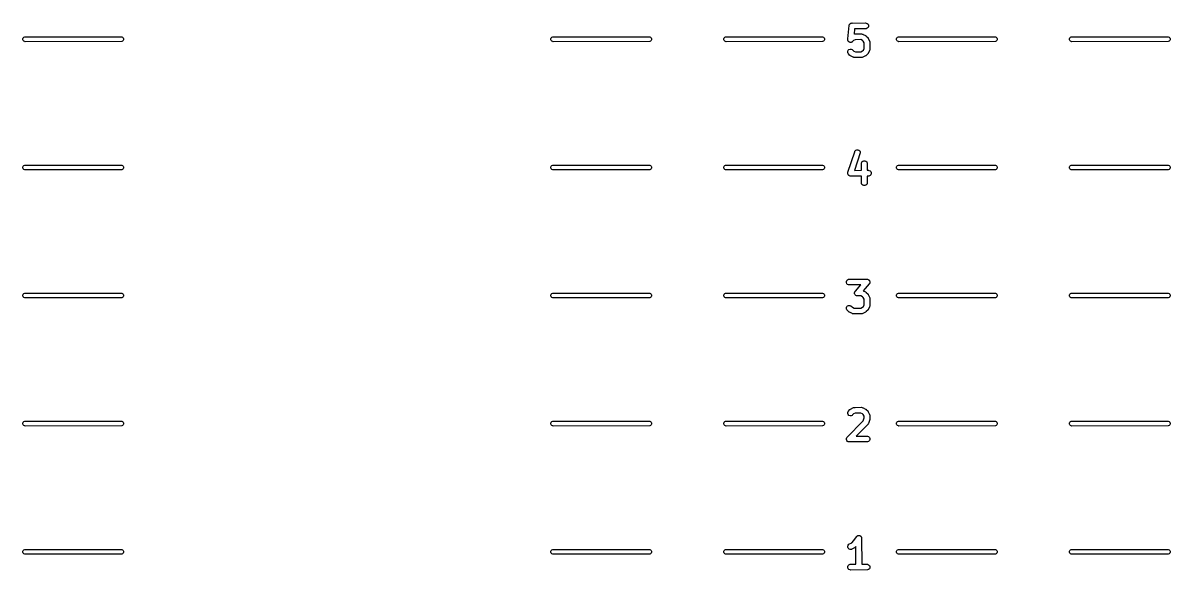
# Model space of a CAD drawing. Extents: x 85 to 208, y -126 to -64.
# Drawn here: x 148.4 to 208.1, y -126 to -97.5 of the extents above; entities that cross this region are included whole.
import ezdxf

# ---------------------------------------------------------------- set-up
doc = ezdxf.new("R2010")
doc.units = 0
doc.layers.add('BLACK', color=7, linetype='CONTINUOUS')

msp = doc.modelspace()

# ---------------------------------------------------------------- linework, layer by layer
at = {"layer": 'BLACK', "linetype": 'CONTINUOUS'}
for p, q in [((191.338596, -98.312826), (191.405254, -97.619233)), ((191.405254, -97.619233), (191.407392, -97.608568)), ((191.407392, -97.604894), (191.408819, -97.601448)), ((191.407392, -97.608568), (191.407392, -97.604894)), ((191.408819, -97.601448), (191.411034, -97.590401)), ((191.411034, -97.590401), (191.421398, -97.571079)), ((191.421398, -97.571079), (191.42979, -97.550822)), ((191.42979, -97.550822), (191.43513, -97.545481)), ((191.43513, -97.545481), (191.438701, -97.538826)), ((191.438701, -97.538826), (191.455668, -97.524943)), ((191.455668, -97.524943), (191.471174, -97.509438)), ((191.471174, -97.509438), (191.478153, -97.506546)), ((191.478153, -97.506546), (191.483998, -97.501765)), ((191.483998, -97.501765), (191.504983, -97.495433)), ((191.504983, -97.495433), (191.525246, -97.48704)), ((191.525246, -97.48704), (191.532899, -97.48701)), ((191.532899, -97.48701), (191.54003, -97.484859)), ((191.54003, -97.484859), (191.560476, -97.486903)), ((191.560476, -97.486903), (192.268796, -97.484158)), ((191.688052, -97.78364), (191.66143, -98.060651)), ((192.29806, -97.781276), (191.688052, -97.78364)), ((192.268796, -97.484158), (192.29806, -97.48704)), ((192.29806, -97.48704), (192.352132, -97.509438)), ((192.352132, -97.758878), (192.29806, -97.781276)), ((192.352132, -97.509438), (192.393516, -97.550822)), ((192.393516, -97.717494), (192.352132, -97.758878)), ((192.393516, -97.550822), (192.415914, -97.604894)), ((192.415914, -97.663422), (192.393516, -97.717494)), ((192.415914, -97.604894), (192.415914, -97.663422)), ((148.377402, -98.308944), (148.396066, -98.263884)), ((148.377402, -98.357716), (148.377402, -98.308944)), ((148.396066, -98.402776), (148.377402, -98.357716)), ((148.396066, -98.263884), (148.430554, -98.229396)), ((148.430554, -98.437264), (148.396066, -98.402776)), ((148.430554, -98.229396), (148.475614, -98.210732)), ((148.475614, -98.455928), (148.430554, -98.437264)), ((148.475614, -98.210732), (153.5, -98.20833)), ((148.5, -98.45833), (148.475614, -98.455928)), ((153.524386, -98.455928), (148.5, -98.45833)), ((153.5, -98.20833), (153.524386, -98.210732)), ((153.524386, -98.210732), (153.569446, -98.229396)), ((153.569446, -98.437264), (153.524386, -98.455928)), ((153.569446, -98.229396), (153.603934, -98.263884)), ((153.603934, -98.402776), (153.569446, -98.437264)), ((153.603934, -98.263884), (153.622598, -98.308944)), ((153.622598, -98.357716), (153.603934, -98.402776)), ((153.622598, -98.308944), (153.622598, -98.357716)), ((175.877402, -98.308944), (175.896066, -98.263884)), ((175.877402, -98.357716), (175.877402, -98.308944)), ((175.896066, -98.402776), (175.877402, -98.357716)), ((175.896066, -98.263884), (175.930554, -98.229396)), ((175.930554, -98.437264), (175.896066, -98.402776)), ((175.930554, -98.229396), (175.975614, -98.210732)), ((175.975614, -98.455928), (175.930554, -98.437264)), ((175.975614, -98.210732), (181, -98.20833)), ((176, -98.45833), (175.975614, -98.455928)), ((181.024386, -98.455928), (176, -98.45833)), ((181, -98.20833), (181.024386, -98.210732)), ((181.024386, -98.210732), (181.069446, -98.229396)), ((181.069446, -98.437264), (181.024386, -98.455928)), ((181.069446, -98.229396), (181.103934, -98.263884)), ((181.103934, -98.402776), (181.069446, -98.437264)), ((181.103934, -98.263884), (181.122598, -98.308944)), ((181.122598, -98.357716), (181.103934, -98.402776)), ((181.122598, -98.308944), (181.122598, -98.357716)), ((184.877402, -98.308944), (184.896066, -98.263884)), ((184.877402, -98.357716), (184.877402, -98.308944)), ((184.896066, -98.402776), (184.877402, -98.357716)), ((184.896066, -98.263884), (184.930554, -98.229396)), ((184.930554, -98.437264), (184.896066, -98.402776)), ((184.930554, -98.229396), (184.975614, -98.210732)), ((184.975614, -98.455928), (184.930554, -98.437264)), ((184.975614, -98.210732), (190, -98.20833)), ((185, -98.45833), (184.975614, -98.455928)), ((190.024386, -98.455928), (185, -98.45833)), ((190, -98.20833), (190.024386, -98.210732)), ((190.024386, -98.210732), (190.069446, -98.229396)), ((190.069446, -98.437264), (190.024386, -98.455928)), ((190.069446, -98.229396), (190.103934, -98.263884)), ((190.103934, -98.402776), (190.069446, -98.437264)), ((190.103934, -98.263884), (190.122598, -98.308944)), ((190.122598, -98.357716), (190.103934, -98.402776)), ((190.122598, -98.308944), (190.122598, -98.357716)), ((191.333782, -98.362924), (191.335964, -98.340219)), ((191.335964, -98.370155), (191.333782, -98.362924)), ((191.335964, -98.319182), (191.338596, -98.312826)), ((191.335964, -98.340219), (191.335964, -98.319182)), ((191.335964, -98.377708), (191.335964, -98.370155)), ((191.344355, -98.397967), (191.335964, -98.377708)), ((191.350689, -98.418956), (191.344355, -98.397967)), ((191.35547, -98.4248), (191.350689, -98.418956)), ((191.358362, -98.43178), (191.35547, -98.4248)), ((191.373866, -98.447283), (191.358362, -98.43178)), ((191.38775, -98.464253), (191.373866, -98.447283)), ((191.394406, -98.467824), (191.38775, -98.464253)), ((191.399748, -98.473165), (191.394406, -98.467824)), ((191.420002, -98.481554), (191.399748, -98.473165)), ((191.439325, -98.49192), (191.420002, -98.481554)), ((191.446842, -98.492671), (191.439325, -98.49192)), ((191.45382, -98.495562), (191.446842, -98.492671)), ((191.475743, -98.495562), (191.45382, -98.495562)), ((191.497562, -98.497744), (191.475743, -98.495562)), ((191.504793, -98.495562), (191.497562, -98.497744)), ((191.512346, -98.495562), (191.504793, -98.495562)), ((191.532605, -98.48717), (191.512346, -98.495562)), ((191.553594, -98.480837), (191.532605, -98.48717)), ((191.559438, -98.476055), (191.553594, -98.480837)), ((191.566418, -98.473164), (191.559438, -98.476055)), ((191.589149, -98.454509), (191.566418, -98.473164)), ((191.639497, -98.401882), (191.589149, -98.454509)), ((191.729119, -98.35535), (191.639497, -98.401882)), ((191.66143, -98.060651), (191.663125, -98.060531)), ((191.663125, -98.060531), (191.668104, -98.058469)), ((191.668104, -98.058469), (191.694968, -98.058268)), ((191.694968, -98.058268), (191.716131, -98.056765)), ((191.716131, -98.056765), (191.720079, -98.058081)), ((191.720079, -98.058081), (192.05451, -98.055587)), ((192.015415, -98.353214), (191.729119, -98.35535)), ((192.105264, -98.396439), (192.015415, -98.353214)), ((192.05451, -98.055587), (192.083774, -98.058469)), ((192.083774, -98.058469), (192.088752, -98.060531)), ((192.088752, -98.060531), (192.094128, -98.060913)), ((192.094128, -98.060913), (192.121724, -98.074189)), ((192.143927, -98.433428), (192.105264, -98.396439)), ((192.121724, -98.074189), (192.137846, -98.080867)), ((192.137846, -98.080867), (192.139922, -98.082943)), ((192.139922, -98.082943), (192.26445, -98.142851)), ((192.190461, -98.523054), (192.143927, -98.433428)), ((192.192597, -98.809348), (192.190461, -98.523054)), ((192.26445, -98.142851), (192.277044, -98.150779)), ((192.277044, -98.150779), (192.280704, -98.152295)), ((192.280704, -98.152295), (192.283111, -98.154598)), ((192.283111, -98.154598), (192.289335, -98.158516)), ((192.289335, -98.158516), (192.29971, -98.170479)), ((192.29971, -98.170479), (192.374863, -98.242379)), ((192.374863, -98.242379), (192.384301, -98.253879)), ((192.384301, -98.253879), (192.387295, -98.256476)), ((192.387295, -98.256476), (192.388781, -98.259338)), ((192.388781, -98.259338), (192.393517, -98.265109)), ((192.393517, -98.265109), (192.400378, -98.281674)), ((192.400378, -98.281674), (192.474389, -98.424218)), ((192.474389, -98.424218), (192.484898, -98.451682)), ((192.484898, -98.451682), (192.485279, -98.457056)), ((192.485279, -98.457056), (192.487343, -98.462037)), ((192.487343, -98.462037), (192.487543, -98.488904)), ((192.487543, -98.488904), (192.489047, -98.510062)), ((192.489047, -98.510062), (192.48773, -98.514011)), ((192.48773, -98.514011), (192.490225, -98.848444)), ((193.877402, -98.308944), (193.896066, -98.263884)), ((193.877402, -98.357716), (193.877402, -98.308944)), ((193.896066, -98.402776), (193.877402, -98.357716)), ((193.896066, -98.263884), (193.930554, -98.229396)), ((193.930554, -98.437264), (193.896066, -98.402776)), ((193.930554, -98.229396), (193.975614, -98.210732)), ((193.975614, -98.455928), (193.930554, -98.437264)), ((193.975614, -98.210732), (199, -98.20833)), ((194, -98.45833), (193.975614, -98.455928)), ((199.024386, -98.455928), (194, -98.45833)), ((199, -98.20833), (199.024386, -98.210732)), ((199.024386, -98.210732), (199.069446, -98.229396)), ((199.069446, -98.437264), (199.024386, -98.455928)), ((199.069446, -98.229396), (199.103934, -98.263884)), ((199.103934, -98.402776), (199.069446, -98.437264)), ((199.103934, -98.263884), (199.122598, -98.308944)), ((199.122598, -98.357716), (199.103934, -98.402776)), ((199.122598, -98.308944), (199.122598, -98.357716)), ((202.877402, -98.308944), (202.896066, -98.263884)), ((202.877402, -98.357716), (202.877402, -98.308944)), ((202.896066, -98.402776), (202.877402, -98.357716)), ((202.896066, -98.263884), (202.930554, -98.229396)), ((202.930554, -98.437264), (202.896066, -98.402776)), ((202.930554, -98.229396), (202.975614, -98.210732)), ((202.975614, -98.455928), (202.930554, -98.437264)), ((202.975614, -98.210732), (208, -98.20833)), ((203, -98.45833), (202.975614, -98.455928)), ((208.024386, -98.455928), (203, -98.45833)), ((208, -98.20833), (208.024386, -98.210732)), ((208.024386, -98.210732), (208.069446, -98.229396)), ((208.069446, -98.437264), (208.024386, -98.455928)), ((208.069446, -98.229396), (208.103934, -98.263884)), ((208.103934, -98.402776), (208.069446, -98.437264)), ((208.103934, -98.263884), (208.122598, -98.308944)), ((208.122598, -98.357716), (208.103934, -98.402776)), ((208.122598, -98.308944), (208.122598, -98.357716)), ((191.335964, -98.962037), (191.358362, -98.907965)), ((191.335964, -99.020563), (191.335964, -98.962037)), ((191.358361, -99.074635), (191.335964, -99.020563)), ((191.377015, -99.097366), (191.358361, -99.074635)), ((191.358362, -98.907965), (191.399748, -98.86658)), ((191.452163, -99.169262), (191.377015, -99.097366)), ((191.399748, -98.86658), (191.45382, -98.844183)), ((191.462543, -99.18123), (191.452163, -99.169262)), ((191.45382, -98.844183), (191.512346, -98.844183)), ((191.512346, -98.844183), (191.566418, -98.866581)), ((191.566418, -98.866581), (191.646612, -98.943305)), ((191.646612, -98.943305), (191.736463, -98.98653)), ((191.736463, -98.98653), (192.022756, -98.984394)), ((192.022756, -98.984394), (192.112383, -98.93786)), ((192.112383, -98.93786), (192.149372, -98.899197)), ((192.149372, -98.899197), (192.192597, -98.809348)), ((192.303435, -99.168795), (192.291929, -99.178237)), ((192.37533, -99.093645), (192.303435, -99.168795)), ((192.387295, -99.083269), (192.37533, -99.093645)), ((192.391213, -99.077043), (192.387295, -99.083269)), ((192.393517, -99.074636), (192.391213, -99.077043)), ((192.395032, -99.070976), (192.393517, -99.074636)), ((192.40296, -99.058383), (192.395032, -99.070976)), ((192.462866, -98.933858), (192.40296, -99.058383)), ((192.464945, -98.93178), (192.462866, -98.933858)), ((192.471626, -98.915648), (192.464945, -98.93178)), ((192.484898, -98.888063), (192.471626, -98.915648)), ((192.485279, -98.882688), (192.484898, -98.888063)), ((192.487343, -98.877708), (192.485279, -98.882688)), ((192.490225, -98.848444), (192.487343, -98.877708)), ((191.468768, -99.185148), (191.462543, -99.18123)), ((191.471174, -99.18745), (191.468768, -99.185148)), ((191.474832, -99.188965), (191.471174, -99.18745)), ((191.487429, -99.196894), (191.474832, -99.188965)), ((191.611954, -99.2568), (191.487429, -99.196894)), ((191.614032, -99.258878), (191.611954, -99.2568)), ((191.630154, -99.265556), (191.614032, -99.258878)), ((191.65775, -99.278832), (191.630154, -99.265556)), ((191.663125, -99.279213), (191.65775, -99.278832)), ((191.668104, -99.281276), (191.663125, -99.279213)), ((191.697368, -99.284158), (191.668104, -99.281276)), ((192.031799, -99.281663), (191.697368, -99.284158)), ((192.035748, -99.28298), (192.031799, -99.281663)), ((192.05691, -99.281476), (192.035748, -99.28298)), ((192.083774, -99.281276), (192.05691, -99.281476)), ((192.088752, -99.279213), (192.083774, -99.281276)), ((192.094128, -99.278832), (192.088752, -99.279213)), ((192.121591, -99.268322), (192.094128, -99.278832)), ((192.264131, -99.194314), (192.121591, -99.268322)), ((192.280704, -99.18745), (192.264131, -99.194314)), ((192.286474, -99.182714), (192.280704, -99.18745)), ((192.289335, -99.181229), (192.286474, -99.182714)), ((192.291929, -99.178237), (192.289335, -99.181229)), ((191.344718, -105.250425), (191.697922, -104.181962)), ((191.989047, -104.248157), (191.689932, -105.152995)), ((191.697922, -104.181962), (191.709911, -104.155111)), ((191.709911, -104.155111), (191.748258, -104.110897)), ((191.748258, -104.110897), (191.800605, -104.084723)), ((191.800605, -104.084723), (191.858985, -104.080574)), ((191.858985, -104.080574), (191.91451, -104.099082)), ((191.91451, -104.099082), (191.958724, -104.13743)), ((191.958724, -104.13743), (191.984898, -104.189777)), ((191.984898, -104.189777), (191.989047, -104.248157)), ((148.377402, -104.97561), (148.396066, -104.93055)), ((148.377402, -105.024382), (148.377402, -104.97561)), ((148.396066, -105.069442), (148.377402, -105.024382)), ((148.396066, -104.93055), (148.430554, -104.896062)), ((148.430554, -105.10393), (148.396066, -105.069442)), ((148.430554, -104.896062), (148.475614, -104.877398)), ((148.475614, -105.122594), (148.430554, -105.10393)), ((148.475614, -104.877398), (153.5, -104.874996)), ((148.5, -105.124996), (148.475614, -105.122594)), ((153.524386, -105.122594), (148.5, -105.124996)), ((153.5, -104.874996), (153.524386, -104.877398)), ((153.524386, -104.877398), (153.569446, -104.896062)), ((153.569446, -105.10393), (153.524386, -105.122594)), ((153.569446, -104.896062), (153.603934, -104.93055)), ((153.603934, -105.069442), (153.569446, -105.10393)), ((153.603934, -104.93055), (153.622598, -104.97561)), ((153.622598, -105.024382), (153.603934, -105.069442)), ((153.622598, -104.97561), (153.622598, -105.024382)), ((175.877402, -104.97561), (175.896066, -104.93055)), ((175.877402, -105.024382), (175.877402, -104.97561)), ((175.896066, -105.069442), (175.877402, -105.024382)), ((175.896066, -104.93055), (175.930554, -104.896062)), ((175.930554, -105.10393), (175.896066, -105.069442)), ((175.930554, -104.896062), (175.975614, -104.877398)), ((175.975614, -105.122594), (175.930554, -105.10393)), ((175.975614, -104.877398), (181, -104.874996)), ((176, -105.124996), (175.975614, -105.122594)), ((181.024386, -105.122594), (176, -105.124996)), ((181, -104.874996), (181.024386, -104.877398)), ((181.024386, -104.877398), (181.069446, -104.896062)), ((181.069446, -105.10393), (181.024386, -105.122594)), ((181.069446, -104.896062), (181.103934, -104.93055)), ((181.103934, -105.069442), (181.069446, -105.10393)), ((181.103934, -104.93055), (181.122598, -104.97561)), ((181.122598, -105.024382), (181.103934, -105.069442)), ((181.122598, -104.97561), (181.122598, -105.024382)), ((184.877402, -104.97561), (184.896066, -104.93055)), ((184.877402, -105.024382), (184.877402, -104.97561)), ((184.896066, -105.069442), (184.877402, -105.024382)), ((184.896066, -104.93055), (184.930554, -104.896062)), ((184.930554, -105.10393), (184.896066, -105.069442)), ((184.930554, -104.896062), (184.975614, -104.877398)), ((184.975614, -105.122594), (184.930554, -105.10393)), ((184.975614, -104.877398), (190, -104.874996)), ((185, -105.124996), (184.975614, -105.122594)), ((190.024386, -105.122594), (185, -105.124996)), ((190, -104.874996), (190.024386, -104.877398)), ((190.024386, -104.877398), (190.069446, -104.896062)), ((190.069446, -105.10393), (190.024386, -105.122594)), ((190.069446, -104.896062), (190.103934, -104.93055)), ((190.103934, -105.069442), (190.069446, -105.10393)), ((190.103934, -104.93055), (190.122598, -104.97561)), ((190.122598, -105.024382), (190.103934, -105.069442)), ((190.122598, -104.97561), (190.122598, -105.024382)), ((192.047368, -104.800824), (192.05025, -104.77156)), ((192.048351, -105.151917), (192.047368, -104.800824)), ((192.05025, -104.77156), (192.072648, -104.717488)), ((192.072648, -104.717488), (192.114032, -104.676104)), ((192.114032, -104.676104), (192.168104, -104.653706)), ((192.168104, -104.653706), (192.226632, -104.653706)), ((192.226632, -104.653706), (192.280704, -104.676104)), ((192.280704, -104.676104), (192.322088, -104.717488)), ((192.322088, -104.717488), (192.344486, -104.77156)), ((192.344486, -104.77156), (192.345548, -105.151022)), ((192.345548, -105.151022), (192.411653, -105.150824)), ((192.411653, -105.150824), (192.440917, -105.153706)), ((193.877402, -104.97561), (193.896066, -104.93055)), ((193.877402, -105.024382), (193.877402, -104.97561)), ((193.896066, -105.069442), (193.877402, -105.024382)), ((193.896066, -104.93055), (193.930554, -104.896062)), ((193.930554, -105.10393), (193.896066, -105.069442)), ((193.930554, -104.896062), (193.975614, -104.877398)), ((193.975614, -105.122594), (193.930554, -105.10393)), ((193.975614, -104.877398), (199, -104.874996)), ((194, -105.124996), (193.975614, -105.122594)), ((199.024386, -105.122594), (194, -105.124996)), ((199, -104.874996), (199.024386, -104.877398)), ((199.024386, -104.877398), (199.069446, -104.896062)), ((199.069446, -105.10393), (199.024386, -105.122594)), ((199.069446, -104.896062), (199.103934, -104.93055)), ((199.103934, -105.069442), (199.069446, -105.10393)), ((199.103934, -104.93055), (199.122598, -104.97561)), ((199.122598, -105.024382), (199.103934, -105.069442)), ((199.122598, -104.97561), (199.122598, -105.024382)), ((202.877402, -104.97561), (202.896066, -104.93055)), ((202.877402, -105.024382), (202.877402, -104.97561)), ((202.896066, -105.069442), (202.877402, -105.024382)), ((202.896066, -104.93055), (202.930554, -104.896062)), ((202.930554, -105.10393), (202.896066, -105.069442)), ((202.930554, -104.896062), (202.975614, -104.877398)), ((202.975614, -105.122594), (202.930554, -105.10393)), ((202.975614, -104.877398), (208, -104.874996)), ((203, -105.124996), (202.975614, -105.122594)), ((208.024386, -105.122594), (203, -105.124996)), ((208, -104.874996), (208.024386, -104.877398)), ((208.024386, -104.877398), (208.069446, -104.896062)), ((208.069446, -105.10393), (208.024386, -105.122594)), ((208.069446, -104.896062), (208.103934, -104.93055)), ((208.103934, -105.069442), (208.069446, -105.10393)), ((208.103934, -104.93055), (208.122598, -104.97561)), ((208.122598, -105.024382), (208.103934, -105.069442)), ((208.122598, -104.97561), (208.122598, -105.024382)), ((191.33426, -105.282063), (191.335964, -105.276908)), ((191.335964, -105.30604), (191.33426, -105.282063)), ((191.335964, -105.27156), (191.344718, -105.250425)), ((191.335964, -105.276908), (191.335964, -105.27156)), ((191.335964, -105.330088), (191.335964, -105.30604)), ((191.338026, -105.335068), (191.335964, -105.330088)), ((191.338409, -105.340444), (191.338026, -105.335068)), ((191.349161, -105.361948), (191.338409, -105.340444)), ((191.358362, -105.38416), (191.349161, -105.361948)), ((191.362172, -105.38797), (191.358362, -105.38416)), ((191.364583, -105.392791), (191.362172, -105.38797)), ((191.382744, -105.408542), (191.364583, -105.392791)), ((191.399746, -105.425544), (191.382744, -105.408542)), ((191.404725, -105.427606), (191.399746, -105.425544)), ((191.408797, -105.431138), (191.404725, -105.427606)), ((191.431603, -105.43874), (191.408797, -105.431138)), ((191.453818, -105.447942), (191.431603, -105.43874)), ((191.461469, -105.448695), (191.453818, -105.447942)), ((191.464321, -105.449646), (191.461469, -105.448695)), ((191.46827, -105.449365), (191.464321, -105.449646)), ((191.483082, -105.450824), (191.46827, -105.449365)), ((192.049183, -105.44912), (191.483082, -105.450824)), ((191.689932, -105.152995), (192.048351, -105.151917)), ((192.05025, -105.830088), (192.049183, -105.44912)), ((192.440917, -105.447942), (192.34638, -105.448226)), ((192.34638, -105.448226), (192.347368, -105.800824)), ((192.440917, -105.153706), (192.494989, -105.176104)), ((192.494989, -105.425544), (192.440917, -105.447942)), ((192.494989, -105.176104), (192.536373, -105.217488)), ((192.536373, -105.38416), (192.494989, -105.425544)), ((192.536373, -105.217488), (192.558771, -105.27156)), ((192.558771, -105.330088), (192.536373, -105.38416)), ((192.558771, -105.27156), (192.558771, -105.330088)), ((192.072648, -105.88416), (192.05025, -105.830088)), ((192.114032, -105.925544), (192.072648, -105.88416)), ((192.168104, -105.947942), (192.114032, -105.925544)), ((192.226632, -105.947942), (192.168104, -105.947942)), ((192.280704, -105.925544), (192.226632, -105.947942)), ((192.322088, -105.88416), (192.280704, -105.925544)), ((192.344486, -105.830088), (192.322088, -105.88416)), ((192.347368, -105.800824), (192.344486, -105.830088)), ((191.264535, -110.938226), (191.286933, -110.884154)), ((191.264535, -110.996754), (191.264535, -110.938226)), ((191.286933, -111.050826), (191.264535, -110.996754)), ((191.286933, -110.884154), (191.328317, -110.84277)), ((191.328317, -111.09221), (191.286933, -111.050826)), ((191.328317, -110.84277), (191.382389, -110.820372)), ((191.382389, -111.114608), (191.328317, -111.09221)), ((191.382389, -110.820372), (192.340225, -110.81749)), ((191.411653, -111.11749), (191.382389, -111.114608)), ((192.012831, -111.115681), (191.411653, -111.11749)), ((191.731476, -111.439611), (192.012831, -111.115681)), ((192.44898, -111.06679), (192.143806, -111.418144)), ((192.340225, -110.81749), (192.355702, -110.819014)), ((192.355702, -110.819014), (192.359637, -110.818752)), ((192.359637, -110.818752), (192.362347, -110.819668)), ((192.362347, -110.819668), (192.369489, -110.820372)), ((192.369489, -110.820372), (192.392003, -110.829698)), ((192.392003, -110.829698), (192.415079, -110.837502)), ((192.415079, -110.837502), (192.418886, -110.840833)), ((192.418886, -110.840833), (192.423561, -110.84277)), ((192.423561, -110.84277), (192.44079, -110.859999)), ((192.44079, -110.859999), (192.459126, -110.876043)), ((192.464945, -111.050826), (192.44898, -111.06679)), ((192.459126, -110.876043), (192.461368, -110.880577)), ((192.461368, -110.880577), (192.464945, -110.884154)), ((192.464945, -110.884154), (192.474271, -110.90667)), ((192.466858, -111.046207), (192.464945, -111.050826)), ((192.470213, -111.042345), (192.466858, -111.046207)), ((192.478018, -111.019265), (192.470213, -111.042345)), ((192.474271, -110.90667), (192.48507, -110.928506)), ((192.487343, -110.996754), (192.478018, -111.019265)), ((192.48507, -110.928506), (192.485406, -110.93355)), ((192.485406, -110.93355), (192.487343, -110.938226)), ((192.487343, -110.938226), (192.487343, -110.962601)), ((192.487343, -110.962601), (192.488963, -110.986902)), ((192.488963, -110.986902), (192.487343, -110.991692)), ((192.487343, -110.991692), (192.487343, -110.996754)), ((148.377402, -111.642276), (148.396066, -111.597216)), ((148.377402, -111.691048), (148.377402, -111.642276)), ((148.396066, -111.736108), (148.377402, -111.691048)), ((148.396066, -111.597216), (148.430554, -111.562728)), ((148.430554, -111.562728), (148.475614, -111.544064)), ((148.475614, -111.544064), (153.5, -111.541662)), ((153.5, -111.541662), (153.524386, -111.544064)), ((153.524386, -111.544064), (153.569446, -111.562728)), ((153.569446, -111.562728), (153.603934, -111.597216)), ((153.603934, -111.597216), (153.622598, -111.642276)), ((153.622598, -111.691048), (153.603934, -111.736108)), ((153.622598, -111.642276), (153.622598, -111.691048)), ((175.877402, -111.642276), (175.896066, -111.597216)), ((175.877402, -111.691048), (175.877402, -111.642276)), ((175.896066, -111.736108), (175.877402, -111.691048)), ((175.896066, -111.597216), (175.930554, -111.562728)), ((175.930554, -111.562728), (175.975614, -111.544064)), ((175.975614, -111.544064), (181, -111.541662)), ((181, -111.541662), (181.024386, -111.544064)), ((181.024386, -111.544064), (181.069446, -111.562728)), ((181.069446, -111.562728), (181.103934, -111.597216)), ((181.103934, -111.597216), (181.122598, -111.642276)), ((181.122598, -111.691048), (181.103934, -111.736108)), ((181.122598, -111.642276), (181.122598, -111.691048)), ((184.877402, -111.642276), (184.896066, -111.597216)), ((184.877402, -111.691048), (184.877402, -111.642276)), ((184.896066, -111.736108), (184.877402, -111.691048)), ((184.896066, -111.597216), (184.930554, -111.562728)), ((184.930554, -111.562728), (184.975614, -111.544064)), ((184.975614, -111.544064), (190, -111.541662)), ((190, -111.541662), (190.024386, -111.544064)), ((190.024386, -111.544064), (190.069446, -111.562728)), ((190.069446, -111.562728), (190.103934, -111.597216)), ((190.103934, -111.597216), (190.122598, -111.642276)), ((190.122598, -111.691048), (190.103934, -111.736108)), ((190.122598, -111.642276), (190.122598, -111.691048)), ((191.691486, -111.519507), (191.693107, -111.514714)), ((191.693107, -111.543816), (191.691486, -111.519507)), ((191.693107, -111.509655), (191.70243, -111.487146)), ((191.693107, -111.514714), (191.693107, -111.509655)), ((191.693107, -111.568183), (191.693107, -111.543816)), ((191.695043, -111.572858), (191.693107, -111.568183)), ((191.69538, -111.577903), (191.695043, -111.572858)), ((191.706178, -111.599738), (191.69538, -111.577903)), ((191.70243, -111.487146), (191.710237, -111.464065)), ((191.715505, -111.622255), (191.706178, -111.599738)), ((191.710237, -111.464065), (191.713591, -111.460203)), ((191.713591, -111.460203), (191.715505, -111.455583)), ((191.715505, -111.455583), (191.731476, -111.439611)), ((191.719081, -111.625831), (191.715505, -111.622255)), ((191.721324, -111.630366), (191.719081, -111.625831)), ((191.739659, -111.646409), (191.721324, -111.630366)), ((191.756889, -111.663639), (191.739659, -111.646409)), ((191.761563, -111.665575), (191.756889, -111.663639)), ((191.765371, -111.668907), (191.761563, -111.665575)), ((191.788452, -111.676713), (191.765371, -111.668907)), ((191.810961, -111.686037), (191.788452, -111.676713)), ((191.818098, -111.686739), (191.810961, -111.686037)), ((191.820813, -111.687658), (191.818098, -111.686739)), ((191.824752, -111.687395), (191.820813, -111.687658)), ((191.840225, -111.688919), (191.824752, -111.687395)), ((192.016022, -111.686838), (191.840225, -111.688919)), ((192.105264, -111.729771), (192.016022, -111.686838)), ((192.143806, -111.418144), (192.26445, -111.476183)), ((192.26445, -111.476183), (192.277044, -111.484111)), ((192.277044, -111.484111), (192.280704, -111.485627)), ((192.280704, -111.485627), (192.283111, -111.48793)), ((192.283111, -111.48793), (192.289335, -111.491848)), ((192.289335, -111.491848), (192.29971, -111.503811)), ((192.29971, -111.503811), (192.374863, -111.575711)), ((192.374863, -111.575711), (192.384301, -111.587211)), ((192.384301, -111.587211), (192.387295, -111.589808)), ((192.387295, -111.589808), (192.388781, -111.59267)), ((192.388781, -111.59267), (192.393517, -111.598441)), ((192.393517, -111.598441), (192.400378, -111.615006)), ((192.400378, -111.615006), (192.474389, -111.75755)), ((193.877402, -111.642276), (193.896066, -111.597216)), ((193.877402, -111.691048), (193.877402, -111.642276)), ((193.896066, -111.736108), (193.877402, -111.691048)), ((193.896066, -111.597216), (193.930554, -111.562728)), ((193.930554, -111.562728), (193.975614, -111.544064)), ((193.975614, -111.544064), (199, -111.541662)), ((199, -111.541662), (199.024386, -111.544064)), ((199.024386, -111.544064), (199.069446, -111.562728)), ((199.069446, -111.562728), (199.103934, -111.597216)), ((199.103934, -111.597216), (199.122598, -111.642276)), ((199.122598, -111.691048), (199.103934, -111.736108)), ((199.122598, -111.642276), (199.122598, -111.691048)), ((202.877402, -111.642276), (202.896066, -111.597216)), ((202.877402, -111.691048), (202.877402, -111.642276)), ((202.896066, -111.736108), (202.877402, -111.691048)), ((202.896066, -111.597216), (202.930554, -111.562728)), ((202.930554, -111.562728), (202.975614, -111.544064)), ((202.975614, -111.544064), (208, -111.541662)), ((208, -111.541662), (208.024386, -111.544064)), ((208.024386, -111.544064), (208.069446, -111.562728)), ((208.069446, -111.562728), (208.103934, -111.597216)), ((208.103934, -111.597216), (208.122598, -111.642276)), ((208.122598, -111.691048), (208.103934, -111.736108)), ((208.122598, -111.642276), (208.122598, -111.691048)), ((148.430554, -111.770596), (148.396066, -111.736108)), ((148.475614, -111.78926), (148.430554, -111.770596)), ((148.5, -111.791662), (148.475614, -111.78926)), ((153.524386, -111.78926), (148.5, -111.791662)), ((153.569446, -111.770596), (153.524386, -111.78926)), ((153.603934, -111.736108), (153.569446, -111.770596)), ((175.930554, -111.770596), (175.896066, -111.736108)), ((175.975614, -111.78926), (175.930554, -111.770596)), ((176, -111.791662), (175.975614, -111.78926)), ((181.024386, -111.78926), (176, -111.791662)), ((181.069446, -111.770596), (181.024386, -111.78926)), ((181.103934, -111.736108), (181.069446, -111.770596)), ((184.930554, -111.770596), (184.896066, -111.736108)), ((184.975614, -111.78926), (184.930554, -111.770596)), ((185, -111.791662), (184.975614, -111.78926)), ((190.024386, -111.78926), (185, -111.791662)), ((190.069446, -111.770596), (190.024386, -111.78926)), ((190.103934, -111.736108), (190.069446, -111.770596)), ((191.264535, -112.29537), (191.286932, -112.241298)), ((191.264535, -112.353896), (191.264535, -112.29537)), ((191.286932, -112.241298), (191.328318, -112.199912)), ((191.328318, -112.199912), (191.38239, -112.177515)), ((191.38239, -112.177515), (191.440916, -112.177515)), ((191.440916, -112.177515), (191.494988, -112.199912)), ((191.494988, -112.199912), (191.575185, -112.276637)), ((191.575185, -112.276637), (191.665197, -112.31994)), ((191.665197, -112.31994), (192.022828, -112.317689)), ((192.022828, -112.317689), (192.112383, -112.271192)), ((192.143927, -111.76676), (192.105264, -111.729771)), ((192.112383, -112.271192), (192.149372, -112.232529)), ((192.190461, -111.856386), (192.143927, -111.76676)), ((192.149372, -112.232529), (192.192597, -112.14268)), ((192.192597, -112.14268), (192.190461, -111.856386)), ((192.462866, -112.26719), (192.40296, -112.391715)), ((192.464945, -112.265112), (192.462866, -112.26719)), ((192.471626, -112.24898), (192.464945, -112.265112)), ((192.484898, -112.221395), (192.471626, -112.24898)), ((192.474389, -111.75755), (192.484898, -111.785014)), ((192.484898, -111.785014), (192.485279, -111.790388)), ((192.485279, -112.21602), (192.484898, -112.221395)), ((192.485279, -111.790388), (192.487343, -111.795369)), ((192.487343, -112.21104), (192.485279, -112.21602)), ((192.487343, -111.795369), (192.487543, -111.822236)), ((192.490225, -112.181776), (192.487343, -112.21104)), ((192.487543, -111.822236), (192.489047, -111.843394)), ((192.489047, -111.843394), (192.48773, -111.847343)), ((192.48773, -111.847343), (192.490225, -112.181776)), ((193.930554, -111.770596), (193.896066, -111.736108)), ((193.975614, -111.78926), (193.930554, -111.770596)), ((194, -111.791662), (193.975614, -111.78926)), ((199.024386, -111.78926), (194, -111.791662)), ((199.069446, -111.770596), (199.024386, -111.78926)), ((199.103934, -111.736108), (199.069446, -111.770596)), ((202.930554, -111.770596), (202.896066, -111.736108)), ((202.975614, -111.78926), (202.930554, -111.770596)), ((203, -111.791662), (202.975614, -111.78926)), ((208.024386, -111.78926), (203, -111.791662)), ((208.069446, -111.770596), (208.024386, -111.78926)), ((208.103934, -111.736108), (208.069446, -111.770596)), ((191.286932, -112.407968), (191.264535, -112.353896)), ((191.305587, -112.430699), (191.286932, -112.407968)), ((191.380742, -112.5026), (191.305587, -112.430699)), ((191.391115, -112.514561), (191.380742, -112.5026)), ((191.397338, -112.518478), (191.391115, -112.514561)), ((191.399747, -112.520783), (191.397338, -112.518478)), ((191.403408, -112.522299), (191.399747, -112.520783)), ((191.416, -112.530226), (191.403408, -112.522299)), ((191.540525, -112.590132), (191.416, -112.530226)), ((191.542603, -112.59221), (191.540525, -112.590132)), ((191.558725, -112.598888), (191.542603, -112.59221)), ((191.586321, -112.612164), (191.558725, -112.598888)), ((191.591696, -112.612545), (191.586321, -112.612164)), ((191.596675, -112.614608), (191.591696, -112.612545)), ((191.625939, -112.61749), (191.596675, -112.614608)), ((192.03162, -112.614936), (191.625939, -112.61749)), ((192.035748, -112.616312), (192.03162, -112.614936)), ((192.057393, -112.614774), (192.035748, -112.616312)), ((192.083774, -112.614608), (192.057393, -112.614774)), ((192.088752, -112.612545), (192.083774, -112.614608)), ((192.094128, -112.612164), (192.088752, -112.612545)), ((192.121591, -112.601654), (192.094128, -112.612164)), ((192.264131, -112.527646), (192.121591, -112.601654)), ((192.280704, -112.520782), (192.264131, -112.527646)), ((192.286474, -112.516046), (192.280704, -112.520782)), ((192.289335, -112.514561), (192.286474, -112.516046)), ((192.291929, -112.511569), (192.289335, -112.514561)), ((192.303435, -112.502127), (192.291929, -112.511569)), ((192.37533, -112.426977), (192.303435, -112.502127)), ((192.387295, -112.416601), (192.37533, -112.426977)), ((192.391213, -112.410375), (192.387295, -112.416601)), ((192.393517, -112.407968), (192.391213, -112.410375)), ((192.395032, -112.404308), (192.393517, -112.407968)), ((192.40296, -112.391715), (192.395032, -112.404308)), ((191.335964, -117.74775), (191.358361, -117.693678)), ((191.358361, -117.693678), (191.448444, -117.599519)), ((191.448444, -117.599519), (191.459946, -117.590078)), ((191.459946, -117.590078), (191.462542, -117.587086)), ((191.462542, -117.587086), (191.465402, -117.5856)), ((191.465402, -117.5856), (191.471174, -117.580864)), ((191.471174, -117.580864), (191.487743, -117.574001)), ((191.487743, -117.574001), (191.630286, -117.499992)), ((191.630286, -117.499992), (191.657749, -117.489482)), ((191.657749, -117.489482), (191.663126, -117.489099)), ((191.663126, -117.489099), (191.668104, -117.487038)), ((191.668104, -117.487038), (191.694966, -117.486837)), ((191.694966, -117.486837), (191.716129, -117.485334)), ((191.716129, -117.485334), (191.720077, -117.48665)), ((191.720077, -117.48665), (192.05451, -117.484156)), ((192.05451, -117.484156), (192.083774, -117.487038)), ((192.083774, -117.487038), (192.088751, -117.489099)), ((192.088751, -117.489099), (192.094129, -117.489482)), ((192.094129, -117.489482), (192.121728, -117.502759)), ((192.121728, -117.502759), (192.137846, -117.509436)), ((192.137846, -117.509436), (192.139922, -117.511512)), ((192.139922, -117.511512), (192.26445, -117.571421)), ((192.26445, -117.571421), (192.277043, -117.579348)), ((192.277043, -117.579348), (192.280703, -117.580864)), ((192.280703, -117.580864), (192.28311, -117.583167)), ((192.28311, -117.583167), (192.289336, -117.587086)), ((192.289336, -117.587086), (192.299712, -117.59905)), ((192.299712, -117.59905), (192.374862, -117.670947)), ((192.374862, -117.670947), (192.384302, -117.682449)), ((192.384302, -117.682449), (192.387295, -117.685045)), ((192.387295, -117.685045), (192.38878, -117.687905)), ((192.38878, -117.687905), (192.393517, -117.693677)), ((192.393517, -117.693677), (192.400378, -117.710244)), ((148.377402, -118.308942), (148.396066, -118.263882)), ((148.396066, -118.263882), (148.430554, -118.229394)), ((148.430554, -118.229394), (148.475614, -118.21073)), ((148.475614, -118.21073), (153.5, -118.208328)), ((153.5, -118.208328), (153.524386, -118.21073)), ((153.524386, -118.21073), (153.569446, -118.229394)), ((153.569446, -118.229394), (153.603934, -118.263882)), ((153.603934, -118.263882), (153.622598, -118.308942)), ((175.877402, -118.308942), (175.896066, -118.263882)), ((175.896066, -118.263882), (175.930554, -118.229394)), ((175.930554, -118.229394), (175.975614, -118.21073)), ((175.975614, -118.21073), (181, -118.208328)), ((181, -118.208328), (181.024386, -118.21073)), ((181.024386, -118.21073), (181.069446, -118.229394)), ((181.069446, -118.229394), (181.103934, -118.263882)), ((181.103934, -118.263882), (181.122598, -118.308942)), ((184.877402, -118.308942), (184.896066, -118.263882)), ((184.896066, -118.263882), (184.930554, -118.229394)), ((184.930554, -118.229394), (184.975614, -118.21073)), ((184.975614, -118.21073), (190, -118.208328)), ((190, -118.208328), (190.024386, -118.21073)), ((190.024386, -118.21073), (190.069446, -118.229394)), ((190.069446, -118.229394), (190.103934, -118.263882)), ((190.103934, -118.263882), (190.122598, -118.308942)), ((191.286932, -119.050821), (192.14097, -118.192807)), ((191.335964, -117.806276), (191.335964, -117.74775)), ((191.358361, -117.860348), (191.335964, -117.806276)), ((191.399747, -117.901734), (191.358361, -117.860348)), ((191.453819, -117.924131), (191.399747, -117.901734)), ((191.512345, -117.924131), (191.453819, -117.924131)), ((191.566417, -117.901734), (191.512345, -117.924131)), ((191.589148, -117.883079), (191.566417, -117.901734)), ((191.639496, -117.830452), (191.589148, -117.883079)), ((191.72912, -117.783919), (191.639496, -117.830452)), ((192.015414, -117.781783), (191.72912, -117.783919)), ((192.105264, -117.825009), (192.015414, -117.781783)), ((192.143928, -117.861999), (192.105264, -117.825009)), ((192.14097, -118.192807), (192.192125, -118.033364)), ((192.190766, -117.95221), (192.143928, -117.861999)), ((192.192125, -118.033364), (192.190766, -117.95221)), ((192.400378, -117.710244), (192.474389, -117.852787)), ((192.479955, -118.109827), (192.411098, -118.324448)), ((192.474389, -117.852787), (192.484898, -117.880251)), ((192.487343, -118.091992), (192.479955, -118.109827)), ((192.484898, -117.880251), (192.485279, -117.885625)), ((192.485279, -117.885625), (192.487343, -117.890606)), ((192.487343, -117.890606), (192.487869, -117.922066)), ((192.48808, -118.0845), (192.487343, -118.091992)), ((192.487869, -117.922066), (192.489047, -117.938631)), ((192.489047, -118.081489), (192.48808, -118.0845)), ((192.489047, -117.938631), (192.48819, -117.941201)), ((192.48819, -117.941201), (192.490225, -118.062728)), ((192.490225, -118.062728), (192.488766, -118.077539)), ((192.488766, -118.077539), (192.489047, -118.081489)), ((193.877402, -118.308942), (193.896066, -118.263882)), ((193.896066, -118.263882), (193.930554, -118.229394)), ((193.930554, -118.229394), (193.975614, -118.21073)), ((193.975614, -118.21073), (199, -118.208328)), ((199, -118.208328), (199.024386, -118.21073)), ((199.024386, -118.21073), (199.069446, -118.229394)), ((199.069446, -118.229394), (199.103934, -118.263882)), ((199.103934, -118.263882), (199.122598, -118.308942)), ((202.877402, -118.308942), (202.896066, -118.263882)), ((202.896066, -118.263882), (202.930554, -118.229394)), ((202.930554, -118.229394), (202.975614, -118.21073)), ((202.975614, -118.21073), (208, -118.208328)), ((208, -118.208328), (208.024386, -118.21073)), ((208.024386, -118.21073), (208.069446, -118.229394)), ((208.069446, -118.229394), (208.103934, -118.263882)), ((208.103934, -118.263882), (208.122598, -118.308942)), ((148.377402, -118.357714), (148.377402, -118.308942)), ((148.396066, -118.402774), (148.377402, -118.357714)), ((148.430554, -118.437262), (148.396066, -118.402774)), ((148.475614, -118.455926), (148.430554, -118.437262)), ((148.5, -118.458328), (148.475614, -118.455926)), ((153.524386, -118.455926), (148.5, -118.458328)), ((153.569446, -118.437262), (153.524386, -118.455926)), ((153.603934, -118.402774), (153.569446, -118.437262)), ((153.622598, -118.357714), (153.603934, -118.402774)), ((153.622598, -118.308942), (153.622598, -118.357714)), ((175.877402, -118.357714), (175.877402, -118.308942)), ((175.896066, -118.402774), (175.877402, -118.357714)), ((175.930554, -118.437262), (175.896066, -118.402774)), ((175.975614, -118.455926), (175.930554, -118.437262)), ((176, -118.458328), (175.975614, -118.455926)), ((181.024386, -118.455926), (176, -118.458328)), ((181.069446, -118.437262), (181.024386, -118.455926)), ((181.103934, -118.402774), (181.069446, -118.437262)), ((181.122598, -118.357714), (181.103934, -118.402774)), ((181.122598, -118.308942), (181.122598, -118.357714)), ((184.877402, -118.357714), (184.877402, -118.308942)), ((184.896066, -118.402774), (184.877402, -118.357714)), ((184.930554, -118.437262), (184.896066, -118.402774)), ((184.975614, -118.455926), (184.930554, -118.437262)), ((185, -118.458328), (184.975614, -118.455926)), ((190.024386, -118.455926), (185, -118.458328)), ((190.069446, -118.437262), (190.024386, -118.455926)), ((190.103934, -118.402774), (190.069446, -118.437262)), ((190.122598, -118.357714), (190.103934, -118.402774)), ((190.122598, -118.308942), (190.122598, -118.357714)), ((192.35629, -118.397748), (191.770893, -118.985869)), ((192.360762, -118.395513), (192.35629, -118.397748)), ((192.375974, -118.377973), (192.360762, -118.395513)), ((192.393517, -118.360349), (192.375974, -118.377973)), ((192.39558, -118.355367), (192.393517, -118.360349)), ((192.39911, -118.351298), (192.39558, -118.355367)), ((192.411098, -118.324448), (192.39911, -118.351298)), ((193.877402, -118.357714), (193.877402, -118.308942)), ((193.896066, -118.402774), (193.877402, -118.357714)), ((193.930554, -118.437262), (193.896066, -118.402774)), ((193.975614, -118.455926), (193.930554, -118.437262)), ((194, -118.458328), (193.975614, -118.455926)), ((199.024386, -118.455926), (194, -118.458328)), ((199.069446, -118.437262), (199.024386, -118.455926)), ((199.103934, -118.402774), (199.069446, -118.437262)), ((199.122598, -118.357714), (199.103934, -118.402774)), ((199.122598, -118.308942), (199.122598, -118.357714)), ((202.877402, -118.357714), (202.877402, -118.308942)), ((202.896066, -118.402774), (202.877402, -118.357714)), ((202.930554, -118.437262), (202.896066, -118.402774)), ((202.975614, -118.455926), (202.930554, -118.437262)), ((203, -118.458328), (202.975614, -118.455926)), ((208.024386, -118.455926), (203, -118.458328)), ((208.069446, -118.437262), (208.024386, -118.455926)), ((208.103934, -118.402774), (208.069446, -118.437262)), ((208.122598, -118.357714), (208.103934, -118.402774)), ((208.122598, -118.308942), (208.122598, -118.357714)), ((191.264535, -119.104893), (191.286932, -119.050821)), ((191.264535, -119.163419), (191.264535, -119.104893)), ((191.286932, -119.217491), (191.264535, -119.163419)), ((191.328318, -119.258877), (191.286932, -119.217491)), ((191.359992, -119.271996), (191.328318, -119.258877)), ((191.382389, -119.281274), (191.359992, -119.271996)), ((191.411653, -119.284156), (191.382389, -119.281274)), ((192.369489, -119.281274), (191.411653, -119.284156)), ((191.770893, -118.985869), (192.340225, -118.984156)), ((192.340225, -118.984156), (192.369489, -118.987038)), ((192.369489, -118.987038), (192.423561, -119.009436)), ((192.423561, -119.258876), (192.369489, -119.281274)), ((192.423561, -119.009436), (192.464945, -119.05082)), ((192.464945, -119.217492), (192.423561, -119.258876)), ((192.464945, -119.05082), (192.487343, -119.104892)), ((192.487343, -119.16342), (192.464945, -119.217492)), ((192.487343, -119.104892), (192.487343, -119.16342)), ((191.660494, -124.411339), (191.786846, -124.217623)), ((191.786846, -124.217623), (191.786912, -124.217542)), ((191.786912, -124.217542), (191.786933, -124.217492)), ((191.786933, -124.217492), (191.787044, -124.21738)), ((191.787044, -124.21738), (191.805476, -124.194872)), ((191.805476, -124.194872), (191.817818, -124.186606)), ((191.817818, -124.186606), (191.828317, -124.176108)), ((191.828317, -124.176108), (191.841893, -124.170484)), ((191.841893, -124.170484), (191.854106, -124.162306)), ((191.854106, -124.162306), (191.868667, -124.159393)), ((191.868667, -124.159393), (191.882389, -124.15371)), ((191.882389, -124.15371), (191.897086, -124.15371)), ((191.897086, -124.15371), (191.911496, -124.150828)), ((191.911496, -124.150828), (191.926066, -124.15371)), ((191.926066, -124.15371), (191.940917, -124.15371)), ((191.940917, -124.15371), (191.954491, -124.159332)), ((191.954491, -124.159332), (191.96891, -124.162185)), ((191.96891, -124.162185), (191.98127, -124.170425)), ((191.98127, -124.170425), (191.994989, -124.176108)), ((191.994989, -124.176108), (192.005378, -124.186497)), ((192.005378, -124.186497), (192.017609, -124.194651)), ((192.017609, -124.194651), (192.025874, -124.206993)), ((192.025874, -124.206993), (192.036373, -124.217492)), ((192.036373, -124.217492), (192.041996, -124.231068)), ((192.041996, -124.231068), (192.050175, -124.243281)), ((192.050175, -124.243281), (192.053087, -124.257843)), ((192.053087, -124.257843), (192.058771, -124.271564)), ((191.33426, -124.710639), (191.352767, -124.655116)), ((191.338409, -124.769019), (191.33426, -124.710639)), ((191.364583, -124.821368), (191.338409, -124.769019)), ((191.352767, -124.655116), (191.391114, -124.610901)), ((191.408798, -124.859715), (191.364583, -124.821368)), ((191.391114, -124.610901), (191.542525, -124.532286)), ((191.464321, -124.878222), (191.408798, -124.859715)), ((191.550164, -124.863564), (191.522701, -124.874073)), ((191.542525, -124.532286), (191.660494, -124.411339)), ((191.692706, -124.789554), (191.550164, -124.863564)), ((191.709274, -124.782692), (191.692706, -124.789554)), ((191.715044, -124.777956), (191.709274, -124.782692)), ((191.717907, -124.77647), (191.715044, -124.777956)), ((191.720503, -124.773476), (191.717907, -124.77647)), ((191.732005, -124.764037), (191.720503, -124.773476)), ((191.762467, -124.732806), (191.732005, -124.764037)), ((191.7642, -125.6527), (191.762467, -124.732806)), ((192.058771, -124.271564), (192.058798, -124.2864)), ((192.058798, -124.2864), (192.061653, -124.30067)), ((192.061653, -124.30067), (192.058852, -124.314827)), ((192.058852, -124.314827), (192.061372, -125.651734)), ((148.377402, -124.975614), (148.396066, -124.930554)), ((148.377402, -125.024386), (148.377402, -124.975614)), ((148.396066, -125.069446), (148.377402, -125.024386)), ((148.396066, -124.930554), (148.430554, -124.896066)), ((148.430554, -125.103934), (148.396066, -125.069446)), ((148.430554, -124.896066), (148.475614, -124.877402)), ((148.475614, -125.122598), (148.430554, -125.103934)), ((148.475614, -124.877402), (153.5, -124.875)), ((148.5, -125.125), (148.475614, -125.122598)), ((153.524386, -125.122598), (148.5, -125.125)), ((153.5, -124.875), (153.524386, -124.877402)), ((153.524386, -124.877402), (153.569446, -124.896066)), ((153.569446, -125.103934), (153.524386, -125.122598)), ((153.569446, -124.896066), (153.603934, -124.930554)), ((153.603934, -125.069446), (153.569446, -125.103934)), ((153.603934, -124.930554), (153.622598, -124.975614)), ((153.622598, -125.024386), (153.603934, -125.069446)), ((153.622598, -124.975614), (153.622598, -125.024386)), ((175.877402, -124.975614), (175.896066, -124.930554)), ((175.877402, -125.024386), (175.877402, -124.975614)), ((175.896066, -125.069446), (175.877402, -125.024386)), ((175.896066, -124.930554), (175.930554, -124.896066)), ((175.930554, -125.103934), (175.896066, -125.069446)), ((175.930554, -124.896066), (175.975614, -124.877402)), ((175.975614, -125.122598), (175.930554, -125.103934)), ((175.975614, -124.877402), (181, -124.875)), ((176, -125.125), (175.975614, -125.122598)), ((181.024386, -125.122598), (176, -125.125)), ((181, -124.875), (181.024386, -124.877402)), ((181.024386, -124.877402), (181.069446, -124.896066)), ((181.069446, -125.103934), (181.024386, -125.122598)), ((181.069446, -124.896066), (181.103934, -124.930554)), ((181.103934, -125.069446), (181.069446, -125.103934)), ((181.103934, -124.930554), (181.122598, -124.975614)), ((181.122598, -125.024386), (181.103934, -125.069446)), ((181.122598, -124.975614), (181.122598, -125.024386)), ((184.877402, -124.975614), (184.896066, -124.930554)), ((184.877402, -125.024386), (184.877402, -124.975614)), ((184.896066, -125.069446), (184.877402, -125.024386)), ((184.896066, -124.930554), (184.930554, -124.896066)), ((184.930554, -125.103934), (184.896066, -125.069446)), ((184.930554, -124.896066), (184.975614, -124.877402)), ((184.975614, -125.122598), (184.930554, -125.103934)), ((184.975614, -124.877402), (190, -124.875)), ((185, -125.125), (184.975614, -125.122598)), ((190.024386, -125.122598), (185, -125.125)), ((190, -124.875), (190.024386, -124.877402)), ((190.024386, -124.877402), (190.069446, -124.896066)), ((190.069446, -125.103934), (190.024386, -125.122598)), ((190.069446, -124.896066), (190.103934, -124.930554)), ((190.103934, -125.069446), (190.069446, -125.103934)), ((190.103934, -124.930554), (190.122598, -124.975614)), ((190.122598, -125.024386), (190.103934, -125.069446)), ((190.122598, -124.975614), (190.122598, -125.024386)), ((191.522701, -124.874073), (191.464321, -124.878222)), ((193.877402, -124.975614), (193.896066, -124.930554)), ((193.877402, -125.024386), (193.877402, -124.975614)), ((193.896066, -125.069446), (193.877402, -125.024386)), ((193.896066, -124.930554), (193.930554, -124.896066)), ((193.930554, -125.103934), (193.896066, -125.069446)), ((193.930554, -124.896066), (193.975614, -124.877402)), ((193.975614, -125.122598), (193.930554, -125.103934)), ((193.975614, -124.877402), (199, -124.875)), ((194, -125.125), (193.975614, -125.122598)), ((199.024386, -125.122598), (194, -125.125)), ((199, -124.875), (199.024386, -124.877402)), ((199.024386, -124.877402), (199.069446, -124.896066)), ((199.069446, -125.103934), (199.024386, -125.122598)), ((199.069446, -124.896066), (199.103934, -124.930554)), ((199.103934, -125.069446), (199.069446, -125.103934)), ((199.103934, -124.930554), (199.122598, -124.975614)), ((199.122598, -125.024386), (199.103934, -125.069446)), ((199.122598, -124.975614), (199.122598, -125.024386)), ((202.877402, -124.975614), (202.896066, -124.930554)), ((202.877402, -125.024386), (202.877402, -124.975614)), ((202.896066, -125.069446), (202.877402, -125.024386)), ((202.896066, -124.930554), (202.930554, -124.896066)), ((202.930554, -125.103934), (202.896066, -125.069446)), ((202.930554, -124.896066), (202.975614, -124.877402)), ((202.975614, -125.122598), (202.930554, -125.103934)), ((202.975614, -124.877402), (208, -124.875)), ((203, -125.125), (202.975614, -125.122598)), ((208.024386, -125.122598), (203, -125.125)), ((208, -124.875), (208.024386, -124.877402)), ((208.024386, -124.877402), (208.069446, -124.896066)), ((208.069446, -125.103934), (208.024386, -125.122598)), ((208.069446, -124.896066), (208.103934, -124.930554)), ((208.103934, -125.069446), (208.069446, -125.103934)), ((208.103934, -124.930554), (208.122598, -124.975614)), ((208.122598, -125.024386), (208.103934, -125.069446)), ((208.122598, -124.975614), (208.122598, -125.024386)), ((191.335964, -125.771564), (191.358362, -125.717492)), ((191.335964, -125.830092), (191.335964, -125.771564)), ((191.358362, -125.884164), (191.335964, -125.830092)), ((191.358362, -125.717492), (191.399746, -125.676108)), ((191.399746, -125.925548), (191.358362, -125.884164)), ((191.399746, -125.676108), (191.453818, -125.65371)), ((191.453818, -125.947946), (191.399746, -125.925548)), ((191.453818, -125.65371), (191.7642, -125.6527)), ((191.483082, -125.950828), (191.453818, -125.947946)), ((192.369489, -125.947946), (191.483082, -125.950828)), ((192.061372, -125.651734), (192.340225, -125.650828)), ((192.340225, -125.650828), (192.369489, -125.65371)), ((192.369489, -125.65371), (192.423561, -125.676108)), ((192.423561, -125.925548), (192.369489, -125.947946)), ((192.423561, -125.676108), (192.464945, -125.717492)), ((192.464945, -125.884164), (192.423561, -125.925548)), ((192.464945, -125.717492), (192.487343, -125.771564)), ((192.487343, -125.830092), (192.464945, -125.884164)), ((192.487343, -125.771564), (192.487343, -125.830092))]:
    msp.add_line(p, q, dxfattribs=at)

doc.saveas('drawing.dxf')
